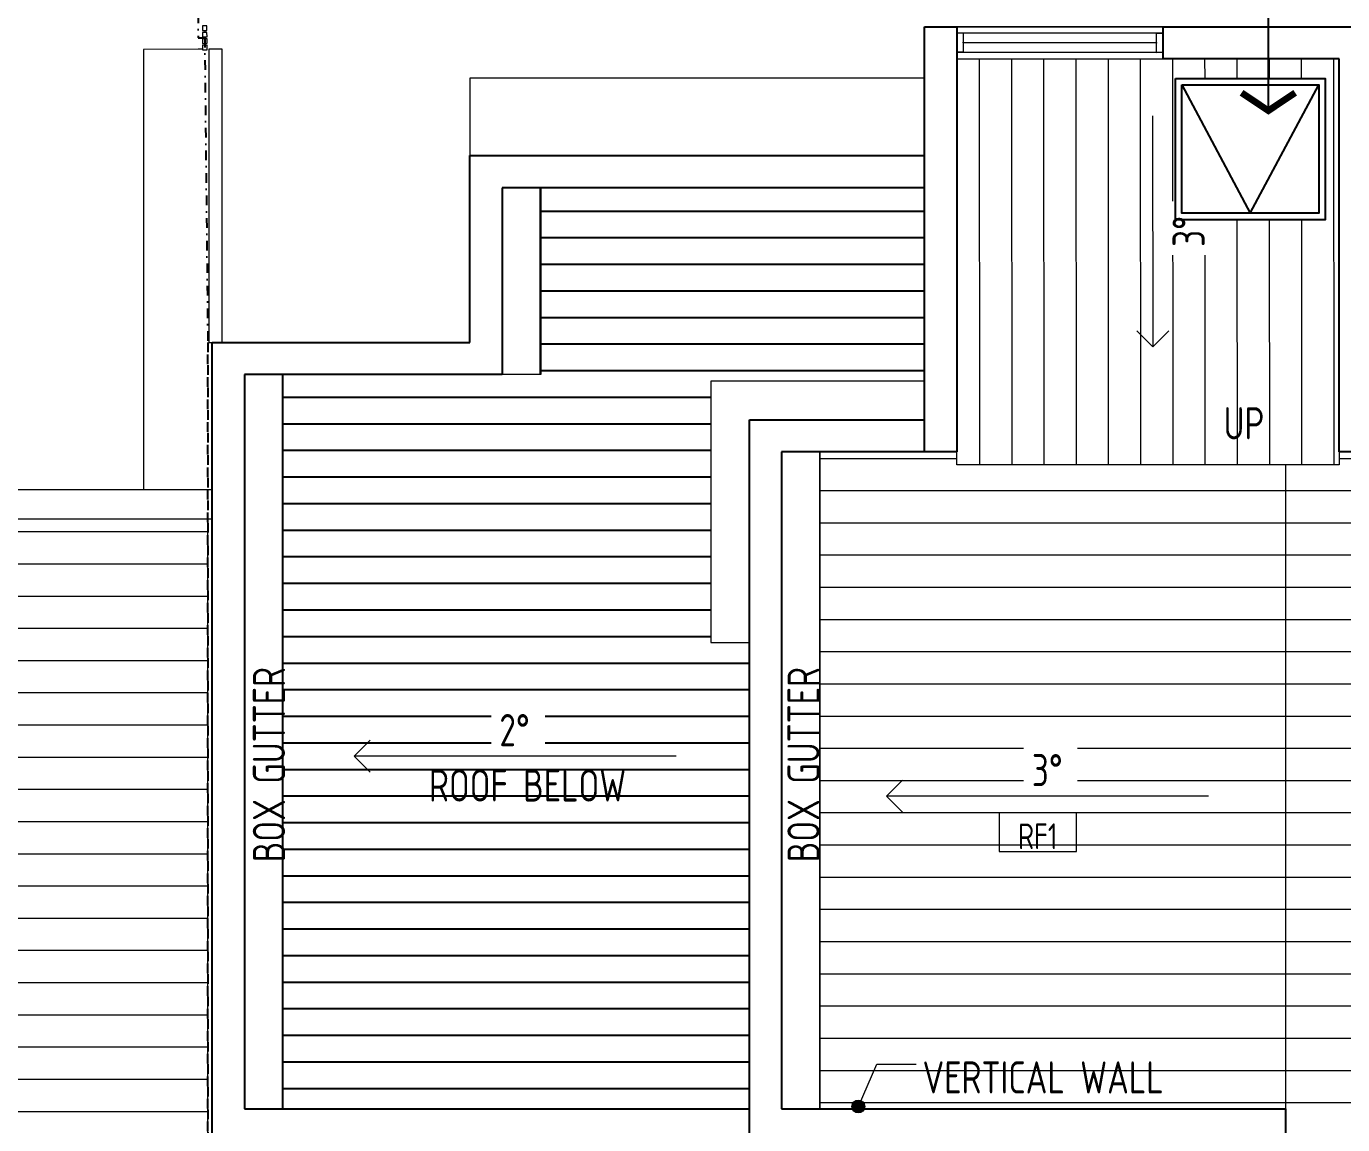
# Model space of a CAD drawing. Header units: millimetres. Extents: x -39027 to 364494, y -35256 to 94895.
# Drawn here: x 200766 to 210985, y 72363 to 80888 of the extents above; entities that cross this region are included whole.
import ezdxf

# ---------------------------------------------------------------- set-up
doc = ezdxf.new("R2010")
doc.units = ezdxf.units.MM
doc.header["$LTSCALE"] = 25
doc.linetypes.add('BG_Dash Dot 3mm', pattern=[7, 3, -2, 0, -2])
for name, color, linetype, lineweight in [('A-ANNO-IDEN', 131, 'Continuous', 5), ('A-DETL-MBND', 4, 'Continuous', 13), ('A-GLAZ', 3, 'Continuous', 5), ('A-GLAZ-CWMG', 3, 'Continuous', 5), ('A-ROOF', 132, 'Continuous', 5), ('A-ROOF-OTLN', 132, 'Continuous', 5), ('C-PROP-LINE', 91, 'BG_Dash Dot 3mm', 25), ('G-ANNO-DIMS', 3, 'Continuous', 5), ('G-ANNO-TEXT', 231, 'Continuous', 5), ('L-PLNT', 71, 'Continuous', 5), ('S-STRS-IDEN', 31, 'Continuous', 5)]:
    doc.layers.add(name, color=color, linetype=linetype, lineweight=lineweight)
for name, color, linetype in [('dla-txt-d-25', 3, 'Continuous'), ('Door-18', 251, 'Continuous'), ('SHADING', 165, 'Continuous'), ('Wall-25', 130, 'Continuous'), ('Wall-35', 2, 'Continuous')]:
    doc.layers.add(name, color=color, linetype=linetype)
doc.styles.add('DLA-NOTES', font='romans.shx', dxfattribs={"width": 0.8})
doc.styles.add('ISOCPEUR', font='isocpeur.ttf', dxfattribs={"width": 0.75, "height": 500})
doc.styles.add('ISOCPEUR_3', font='isocpeur.ttf', dxfattribs={"width": 0.75, "height": 400})
doc.dimstyles.new('DLA100$7', dxfattribs={"dimscale": 100, "dimtxt": 2, "dimasz": 1, "dimexe": 1.5, "dimexo": 2, "dimgap": 0.8, "dimtad": 1, "dimdec": 0, "dimdsep": 46, "dimtxsty": 'DLA-NOTES', "dimblk1": 'DLA-ARO', "dimblk2": 'DLA-ARO', "dimsah": 1, "dimcen": 2, "dimdle": 1.5, "dimclrd": 256, "dimclre": 256, "dimclrt": 7, "dimaunit": 1, "dimadec": 0, "dimazin": 0, "dimtfac": 1, "dimtdec": 0, "dimtmove": 0, "dimatfit": 3, "dimldrblk": 'DLA-ARO', "dimfxl": 1, "dimtolj": 1, "dimtzin": 0, "dimarcsym": 0})

# ---------------------------------------------------------------- blocks, each defined once
blk = doc.blocks.new('Rectangular Mullion - 35mm Timber Batten_Black_-V435-PROPOSED ROOF PLAN')
at = {"layer": 'A-DETL-MBND', "lineweight": 5}
h = blk.add_hatch(dxfattribs=at)
h.set_pattern_fill('FP_167', color=256, style=0, pattern_type=2)
h.set_pattern_definition([(275.345, (37489.02, -700.29), (-961.32991, 11180.83564), [122.343, -12111.918]), (259.271, (37500.42, -822.1), (-583.2013, -4148.2803), [155.42, -5025.186]), (225.581, (37471.5, -974.8), (10.302, -1015.948), [114.947, -1321.893]), (223.733, (37391.034, -1056.9), (-15031.03056, -14444.64997), [222.826, -22059.793]), (257.586, (37230.03, -1210.94), (2087.97852, 9131.38067), [135.552, -13419.58]), (270.581, (37200.9, -1343.3), (1026.25, -1005.645), [254, -762]), (280.043, (37203.46, -1597.31), (-738.49186, 5127.6984), [123.6, -6056.485]), (276.292, (37214.72, -703.07), (-907.7606, 9155.37805), [102.107, -10108.567]), (270.581, (37225.9, -804.6), (1026.25, -1005.645), [152.4, -863.6]), (242.28, (37227.45, -956.955), (-5860.57735, -11301.23054), [150.01, -14851.05]), (218.456, (37157.675, -1089.75), (5149.36421, 3975.74462), [231.684, -11352.5]), (231.292, (36976.25, -1233.84), (-4906.31395, -6236.6421), [144.4, -14295.673]), (264.241, (36885.94, -1346.52), (-710.2362, -8160.40426), [184.006, -9016.265]), (282.47, (36867.48, -1529.595), (-3089.97723, 14214.939964), [197.272, -19529.88]), (277.291, (36899.77, -706.265), (1226.44719, -9118.15894), [173.911, -17217.207]), (267.215, (36921.843, -878.77), (-731.79544, -16271.27145), [173.019, -17128.838]), (236.891, (36913.43, -1051.58), (1467.4103, 1734.3555), [183.162, -3480.078]), (223.091, (36813.386, -1205.01), (-10987.20573, -10363.87425), [165.393, -16373.889]), (255.65, (36692.606, -1318), (-2807.62542, -11238.79483), [157.726, -15614.836]), (270.581, (36653.5, -1470.8), (1026.25, -1005.645), [121.92, -894.08]), (283.576, (36654.75, -1592.716), (2272.72747, -9087.16001), [135.552, -13419.58]), (270.581, (37664.9, -1013.5), (1026.25, -1005.645), [3.353, -1012.647]), (47.429, (37513.98, -1157.26), (-14136.86016, -15320.86738), [222.826, -22059.793]), (64.016, (36648.77, -1003.47), (188.765, 1424.3875), [90.874, -2180.97]), (82.451, (36688.59, -921.78), (669.2448, 6143.7432), [143.684, -7040.52]), (113.78, (36707.46, -779.34), (-2327.60587, 4951.53283), [77.377, -7660.25]), (244.016, (37514, -1157.26), (-188.765, -1424.3875), [113.592, -2158.253]), (263.871, (37464.21, -1259.37), (1041.28477, 9141.15535), [173.911, -17217.207]), (280.706, (37445.644, -1432.286), (3293.281546, -17226.914594), [288.98, -28609.032]), (280.886, (37600.78, -699.155), (1256.25597, -6051.0576), [113.592, -11245.633]), (255.057, (37622.23, -810.703), (3039.58685, 11178.29145), [189.804, -18790.642]), (227.702, (37573.286, -994.09), (12136.13332, 13259.35229), [194.107, -19216.546]), (235.886, (37442.655, -1137.66), (-6902.18163, -10303.69021), [160.644, -15903.726]), (261.119, (37352.56, -1270.66), (-634.3537, -5141.62), [185.403, -5994.684]), (277.163, (37323.936, -1453.842), (-2130.021068, 17260.185596), [265.913, -26325.352]), (278.711, (37346.79, -701.73), (-793.6982, 6128.90794), [143.684, -7040.52]), (259.271, (37368.55, -843.76), (-583.2013, -4148.2803), [155.42, -5025.186]), (228.071, (37339.62, -996.46), (10138.92972, 11195.11873), [165.393, -16373.889]), (225.581, (37229.1, -1119.5), (10.302, -1015.948), [186.79, -1250.052]), (253.227, (37098.37, -1252.92), (4045.91502, 13213.55093), [170.313, -16860.951]), (273.948, (37049.22, -1415.986), (-1061.8992, 16253.06645), [173.019, -17128.838]), (287.684, (37061.13, -1588.594), (3293.25107, -10083.1748), [138.19, -13680.903]), (279.327, (37092.8, -704.31), (1240.49235, -7076.29736), [133.633, -13229.76]), (255.65, (37114.46, -836.174), (-2807.62542, -11238.79483), [157.726, -15614.836]), (238.576, (37075.37, -988.98), (3180.09768, 4998.36783), [191.7, -9393.227]), (220.682, (36975.42, -1152.56), (13147.300958, 11247.34238), [252.369, -24984.547]), (254.636, (36784.04, -1317.07), (1243.85214, 4000.148), [147.932, -7248.66]), (276.59, (36744.846, -1459.715), (1224.62715, -10136.96904), [194.107, -19216.546]), (293.78, (36767.12, -1652.54), (2327.60587, -4951.53283), [77.377, -7660.25]), (280.043, (36788.02, -707.4), (-738.49186, 5127.6984), [123.6, -6056.485]), (260.573, (36809.573, -829.106), (-1802.45211, -11215.30961), [175.389, -17363.491]), (233.176, (36780.847, -1002.126), (-9949.457704, -13367.31625), [217.433, -21525.916]), (241.526, (37666.47, -1165.87), (-3818.2327, -7246.91304), [104.603, -10355.757]), (259.797, (37616.603, -1257.823), (2976.46898, 16269.24884), [217.196, -21502.404]), (277.706, (37578.13, -1471.59), (-838.29966, 7135.1286), [245.738, -7945.516])])
h.paths.add_polyline_path([(17.5, 17.5), (17.5, -17.5), (-17.5, -17.5), (-17.5, 17.5)], flags=0)
for p, q in [((-17.5, -17.5), (-17.5, 17.5)), ((-17.5, 17.5), (17.5, 17.5)), ((17.5, 17.5), (17.5, -17.5)), ((17.5, -17.5), (-17.5, -17.5))]:
    blk.add_line(p, q, dxfattribs=at)
blk = doc.blocks.new('Rectangular Mullion - 35mm Timber Batten_Black_-V436-PROPOSED ROOF PLAN')
at = {"layer": 'A-DETL-MBND', "lineweight": 5}
for p, q in [((-17.5, -17.5), (-17.5, 17.5)), ((-17.5, 17.5), (17.5, 17.5)), ((17.5, 17.5), (17.5, -17.5)), ((17.5, -17.5), (-17.5, -17.5))]:
    blk.add_line(p, q, dxfattribs=at)
blk = doc.blocks.new('Rectangular Mullion - 35mm Timber Batten_Black_-V437-PROPOSED ROOF PLAN')
at = {"layer": 'A-DETL-MBND', "lineweight": 5}
for p, q in [((-17.5, -17.5), (-17.5, 17.5)), ((-17.5, 17.5), (17.5, 17.5)), ((17.5, 17.5), (17.5, -17.5)), ((17.5, -17.5), (-17.5, -17.5))]:
    blk.add_line(p, q, dxfattribs=at)
blk = doc.blocks.new('Rectangular Mullion - 35mm Timber Batten_Black_-V438-PROPOSED ROOF PLAN')
at = {"layer": 'A-DETL-MBND', "lineweight": 5}
for p, q in [((-17.5, -17.5), (-17.5, 17.5)), ((-17.5, 17.5), (17.5, 17.5)), ((17.5, 17.5), (17.5, -17.5)), ((17.5, -17.5), (-17.5, -17.5))]:
    blk.add_line(p, q, dxfattribs=at)
blk = doc.blocks.new('Family - ___-1009153-PROPOSED ROOF PLAN')
at = {"layer": 'C-PROP-LINE'}
for p, q in [((-849, 9655), (-820, 7015)), ((-820, 7015), (-770, 7015)), ((-770, 7015), (-746, 4650)), ((-746, -2698), (-746, 4650))]:
    blk.add_line(p, q, dxfattribs=at)
blk = doc.blocks.new('Family - ___-2269169-PROPOSED ROOF PLAN')
at = {"layer": 'C-PROP-LINE'}
for p, q in [((-849, 9655), (-820, 7015)), ((-820, 7015), (-770, 7015)), ((-770, 7015), (-746, 4650)), ((-746, 4650), (-746, -2698))]:
    blk.add_line(p, q, dxfattribs=at)
blk = doc.blocks.new('TAG_Material sml - BG_Material Tag-175359-PROPOSED ROOF PLAN')
at = {"layer": 'A-ANNO-IDEN'}
for p, q in [((2.81, 1.21), (-3.19, 1.21)), ((-3.19, 1.21), (-3.19, -1.79)), ((2.81, -1.79), (2.81, 1.21)), ((-3.19, -1.79), (2.81, -1.79))]:
    blk.add_line(p, q, dxfattribs=at)
blk = doc.blocks.new('DLA-ARO')
blk.add_line((0, 0), (-1, 0))
at = {"const_width": 0.52}
blk.add_lwpolyline([(-1.39, -2.08), (0, 0), (-1.39, 2.08)], dxfattribs=at)
blk = doc.blocks.new('PLANTING_Coloured tree scaleable - 7 Meters-2580589-PROPOSED SITE PLAN')
at = {"layer": 'L-PLNT', "lineweight": 9}
for p, q in [((-503, 2723), (-434, 2027)), ((-503, 2723), (-434, 2027)), ((-434, 2027), (-503, 2723)), ((-434, 2027), (-856, 2634)), ((-434, 2027), (-856, 2634)), ((-856, 2634), (-434, 2027)), ((1684, 1866), (1722, 2169)), ((1684, 1866), (1722, 2169)), ((1722, 2169), (1684, 1866)), ((1896, 2018), (1684, 1866)), ((1896, 2018), (1684, 1866)), ((1684, 1866), (1896, 2018)), ((-2286, 1563), (-2136, 1294)), ((-2286, 1563), (-2136, 1294)), ((-2136, 1294), (-2286, 1563)), ((-2136, 1294), (-2471, 1251)), ((-2136, 1294), (-2471, 1251)), ((-2471, 1251), (-2136, 1294)), ((2466, 391), (2705, 591)), ((2674, 565), (2705, 591)), ((-2728, 480), (-2399, 237)), ((-2728, 480), (-2399, 237)), ((-2399, 237), (-2728, 480)), ((2755, 302), (2466, 391)), ((-2399, 237), (-2767, 119)), ((-2399, 237), (-2767, 119)), ((-2767, 119), (-2399, 237)), ((886, -1980), (1424, -2356)), ((1048, -2474), (886, -1980)), ((-1201, -2476), (-887, -2070)), ((-887, -2070), (-856, -2614))]:
    blk.add_line(p, q, dxfattribs=at)
blk.add_circle((0, -6), 258, dxfattribs=at)
for centre, radius, start, end in [((0, 0), 2769, 51.5512, 100.4622), ((0, 0), 2769, 51.5512, 100.4622), ((0, 0), 2769, 51.5512, 100.4622), ((0, 0), 2769, 108.0083, 145.6274), ((0, 0), 2769, 108.0083, 145.6274), ((0, 0), 2769, 108.0083, 145.6274), ((0, 0), 2769, 12.3276, 46.7819), ((0, 0), 2769, 12.3276, 46.7819), ((0, 0), 2769, 13.3734, 46.7819), ((0, 0), 2769, 153.1369, 170.0213), ((0, 0), 2769, 153.1369, 170.0213), ((0, 0), 2769, 153.1369, 170.0213), ((0, 19), 2769, 300.9465, 5.8599), ((0, 19), 2769, 177.9304, 244.2846), ((0, 19), 2769, 177.9304, 202.3457), ((0, 19), 2769, 177.9304, 200.6948), ((-130, 523), 3220, 256.9579, 291.4464)]:
    blk.add_arc(centre, radius, start, end, dxfattribs=at)

msp = doc.modelspace()

# ---------------------------------------------------------------- hatches: boundary and pattern name
at = {"layer": 'Door-18', "lineweight": 5}
h = msp.add_hatch(dxfattribs=at)
h.set_pattern_fill('FP_180', color=256, style=0, pattern_type=2)
h.set_pattern_definition([(90.039, (202920.87, 73800.36), (-250, -0.17), [])])
h.paths.add_polyline_path([(207989, 77484.5), (210959, 77484.5), (210959, 80634.9), (207989, 80634.9)])
h.paths.add_polyline_path([(209687.6, 80483.8), (210849.2, 80483.8), (210849.2, 79386.9), (209687.6, 79386.9)])
h = msp.add_hatch(dxfattribs=at)
h.set_pattern_fill('FP_182', color=256, style=0, pattern_type=2)
h.set_pattern_definition([(0, (202982.06, 73784.35), (0, 250), [])])
h.paths.add_polyline_path([(209228.7, 72484.5), (210542.7, 72484.5), (210542.7, 77484.5), (207989, 77484.5), (207989, 77584.9), (206929, 77584.9), (206929, 72484.5)], flags=0)
h = msp.add_hatch(dxfattribs=at)
h.set_pattern_fill('FP_181', color=256, style=0, pattern_type=2)
h.set_pattern_definition([(180, (202908.92, 73784.35), (-3e-14, -250), [])])
h.paths.add_polyline_path([(214199.4, 65863.2), (216121.6, 77584.9), (210959, 77584.9), (210959, 77484.5), (210542.7, 77484.5), (210542.7, 65863.2), (211584, 65863.2)], flags=0)
h.paths.add_polyline_path([(211346.3, 72084.5), (211320.4, 72087.9), (211296.3, 72097.9), (211275.6, 72113.8), (211259.7, 72134.5), (211249.7, 72158.6), (211246.3, 72184.5), (211249.7, 72210.4), (211259.7, 72234.5), (211275.6, 72255.2), (211296.3, 72271.1), (211320.4, 72281.1), (211346.3, 72284.5), (211372.2, 72281.1), (211396.3, 72271.1), (211417, 72255.2), (211432.9, 72234.5), (211442.9, 72210.4), (211446.3, 72184.5), (211442.9, 72158.6), (211432.9, 72134.5), (211417, 72113.8), (211396.3, 72097.9), (211372.2, 72087.9)], flags=0)
h = msp.add_hatch(dxfattribs=at)
h.set_pattern_fill('FP_169', color=256, style=0, pattern_type=2)
h.set_pattern_definition([(180, (198419.69, 72215.83), (3e-14, -250), [])])
h.paths.add_polyline_path([(200178.4, 71420.9), (202175.1, 71506.2), (202175.1, 77063.6), (199638.6, 77063.6), (197685.3, 72484.3), (199978.4, 71506.2)], flags=0)
at = {"layer": 'G-ANNO-TEXT', "lineweight": 13}
h = msp.add_hatch(color=250, dxfattribs=at)
edge = h.paths.add_edge_path(flags=0)
edge.add_arc((207225.4, 72503.8), 50, 0, 360)
at = {"layer": 'SHADING'}
h = msp.add_hatch(dxfattribs=at)
h.set_pattern_fill('ANSI31', color=256, scale=65, angle=135)
h.paths.add_polyline_path([(206379, 76104.9), (206079, 76104.9), (206079, 78134.9), (207739, 78134.9), (207739, 79634.9), (204759, 79634.9), (204759, 78184.5), (204755.8, 78184.5), (204462, 78184.5), (204459, 78184.5), (202759, 78184.5), (202759, 72484.5), (206379, 72484.5)])
h.paths.add_polyline_path([(206379, 72234.5), (202759, 72234.5), (202759, 68290.3), (206379, 68290.3)])
h.paths.add_polyline_path([(203810.5, 74708.4), (205398, 74708.4), (205398, 75308.4), (203810.5, 75308.4)], flags=24)
h.paths.add_polyline_path([(202937.1, 74318.4), (202937.1, 75905.9), (202337.1, 75905.9), (202337.1, 74318.4)], flags=9)
h.paths.add_polyline_path([(204357.2, 75137.7), (204725.9, 75137.7), (204725.9, 75737.7), (204357.2, 75737.7)], flags=24)
h.paths.add_polyline_path([(203810.5, 69632.1), (205398, 69632.1), (205398, 70232.1), (203810.5, 70232.1)], flags=24)
h.paths.add_polyline_path([(202937.1, 69405.9), (202937.1, 70993.4), (202337.1, 70993.4), (202337.1, 69405.9)], flags=9)
h.paths.add_polyline_path([(204337.7, 70103), (204706.5, 70103), (204706.5, 70703), (204337.7, 70703)], flags=24)

# ---------------------------------------------------------------- linework, layer by layer
at = {"layer": 'A-DETL-MBND', "lineweight": 5}
for p, q in [((202150.6, 80856.1), (202150.7, 80841.1)), ((207989, 80884.9), (209589, 80884.9)), ((209589, 80884.9), (207989, 80884.9)), ((202151.1, 80806.1), (202151.2, 80791.1)), ((202151.6, 80756.1), (202151.8, 80741.1)), ((202100.7, 80711.5), (201675.1, 80707.2)), ((201675.1, 80707.2), (201675.1, 77443.1)), ((202134.5, 80711.9), (202100.7, 80711.5)), ((202184.3, 78434.6), (202184.3, 80712.2)), ((202184.3, 80712.2), (202284.3, 80712.2)), ((202284.3, 80712.2), (202284.3, 78434.6)), ((207739, 80484.9), (204209, 80484.9)), ((204209, 80484.9), (204209, 79884.9)), ((202184.3, 78434.6), (202209, 78434.6)), ((201675.1, 77443.1), (201675.1, 77293.6)), ((199552.9, 77293.6), (202209, 77293.6)), ((202209, 77063.6), (199454.8, 77063.6)), ((202175.1, 71276), (202175.1, 77063.6))]:
    msp.add_line(p, q, dxfattribs=at)
at = {"layer": 'A-GLAZ', "lineweight": 5}
for p, q in [((209589, 80834.9), (207989, 80836.9)), ((207989, 80836.9), (207989, 80686.9)), ((208039, 80836.9), (209539, 80834.9)), ((208039, 80758.9), (208039, 80764.9)), ((208039, 80764.9), (209539, 80762.9)), ((209539, 80756.9), (208039, 80758.9)), ((209539, 80762.9), (209539, 80756.9)), ((209589, 80684.9), (209589, 80834.9)), ((207989, 80686.9), (209589, 80684.9)), ((208039, 80686.9), (209539, 80684.9))]:
    msp.add_line(p, q, dxfattribs=at)
at = {"layer": 'A-GLAZ'}
for p, q in [((207989, 80686.9), (207989, 80836.9)), ((207989, 80836.9), (208039, 80836.9)), ((207989, 80686.9), (207989, 80836.9)), ((207989, 80836.9), (209589, 80834.9)), ((208039, 80836.9), (208039, 80686.9)), ((209539, 80684.9), (209539, 80834.9)), ((209539, 80834.9), (209589, 80834.9)), ((209589, 80834.9), (209589, 80684.9)), ((209589, 80834.9), (209589, 80684.9)), ((208039, 80686.9), (207989, 80686.9)), ((209589, 80684.9), (207989, 80686.9)), ((209589, 80684.9), (209539, 80684.9))]:
    msp.add_line(p, q, dxfattribs=at)
at = {"layer": 'A-ROOF'}
for p, q in [((207989, 80634.9), (209589, 80634.9)), ((204759, 79634.9), (204759, 78184.5)), ((202759, 72484.5), (202759, 78184.5)), ((204755.8, 78184.5), (204462, 78184.5)), ((207739, 78134.9), (206079, 78134.9)), ((206079, 78134.9), (206079, 76104.9)), ((206929, 72484.5), (206929, 77584.9)), ((207989, 77484.5), (207989, 77584.9)), ((210959, 77584.9), (210959, 77484.5)), ((210959, 77484.5), (207989, 77484.5)), ((210542.7, 77484.5), (210542.7, 72484.5)), ((206079, 76104.9), (206379, 76104.9))]:
    msp.add_line(p, q, dxfattribs=at)
at = {"layer": 'A-ROOF-OTLN'}
for p, q in [((204462, 78184.5), (204462, 79634.9)), ((204755.8, 78184.5), (204755.8, 79634.9)), ((202462, 72484.5), (202462, 78184.5)), ((202755.8, 72484.5), (202755.8, 78184.5)), ((204462, 78184.5), (204459, 78184.5)), ((204759, 78184.5), (204755.8, 78184.5)), ((206632, 72484.5), (206632, 77584.9)), ((206925.8, 72484.5), (206925.8, 77584.9))]:
    msp.add_line(p, q, dxfattribs=at)
at = {"layer": 'G-ANNO-DIMS'}
for p, q in [((209510, 80194.4), (209511.2, 78400.4)), ((209511.2, 78400.4), (209386.1, 78525.3)), ((209511.2, 78400.4), (209636.1, 78525.5)), ((203309.7, 75223.3), (203434.7, 75348.3)), ((203309.7, 75223.3), (203434.7, 75098.3)), ((207443.4, 74912.8), (207568.4, 75037.8)), ((207443.4, 74912.8), (207568.4, 74787.8))]:
    msp.add_line(p, q, dxfattribs=at)
at = {"layer": 'G-ANNO-TEXT', "color": 250, "lineweight": 13}
for p, q in [((207225.4, 72503.8), (207367.5, 72833.5)), ((207367.5, 72833.5), (207673.2, 72833.5))]:
    msp.add_line(p, q, dxfattribs=at)
msp.add_circle((207225.4, 72503.8), 50, dxfattribs=at)
at = {"layer": 'Wall-25'}
msp.add_line((210268.4, 79436.9), (210799.2, 80433.8), dxfattribs=at)
at = {"layer": 'Wall-35'}
for p, q in [((207739, 80884.9), (207989, 80884.9)), ((207739, 77584.9), (207739, 80884.9)), ((207989, 80884.9), (207989, 77584.9)), ((209589, 80884.9), (211209, 80884.9)), ((209589, 80884.9), (209589, 80634.9)), ((210959, 80634.9), (209589, 80634.9)), ((210959, 77584.9), (210959, 80634.9)), ((204209, 79884.9), (207739, 79884.9)), ((204209, 78434.5), (204209, 79884.9)), ((207739, 79634.9), (204459, 79634.9)), ((204459, 79634.9), (204459, 78184.5)), ((202209, 78434.5), (204209, 78434.5)), ((202209, 72234.5), (202209, 78434.5)), ((204459, 78184.5), (202459, 78184.5)), ((202459, 78184.5), (202459, 72484.5)), ((206379, 65613.2), (206379, 77834.9)), ((206379, 77834.9), (207739, 77834.9)), ((206629, 77584.9), (206629, 72484.5)), ((207989, 77584.9), (206629, 77584.9)), ((216425.6, 77584.9), (210959, 77584.9)), ((202459, 72484.5), (206379, 72484.5)), ((206629, 72484.5), (210542.7, 72484.5)), ((210542.7, 72484.5), (210542.7, 72234.5))]:
    msp.add_line(p, q, dxfattribs=at)

# ---------------------------------------------------------------- block references
at = {"layer": 'A-ANNO-IDEN', "xscale": 99.99999999999993, "yscale": 99.99999999999993, "zscale": 99.99999999999993}
msp.add_blockref('TAG_Material sml - BG_Material Tag-175359-PROPOSED ROOF PLAN', (208637.1, 74663.3), dxfattribs=at)
at = {"layer": 'A-GLAZ-CWMG', "lineweight": 5, "extrusion": (0, 0, -1), "rotation": 269.4189036324616}
for name, p in [('Rectangular Mullion - 35mm Timber Batten_Black_-V435-PROPOSED ROOF PLAN', (-202150.4, 80873.6)), ('Rectangular Mullion - 35mm Timber Batten_Black_-V436-PROPOSED ROOF PLAN', (-202150.9, 80823.6)), ('Rectangular Mullion - 35mm Timber Batten_Black_-V437-PROPOSED ROOF PLAN', (-202151.4, 80773.6)), ('Rectangular Mullion - 35mm Timber Batten_Black_-V438-PROPOSED ROOF PLAN', (-202151.9, 80723.6))]:
    msp.add_blockref(name, p, dxfattribs=at)
at = {"layer": 'C-PROP-LINE'}
for name in ['Family - ___-1009153-PROPOSED ROOF PLAN', 'Family - ___-2269169-PROPOSED ROOF PLAN']:
    msp.add_blockref(name, (202920.9, 73784.3), dxfattribs=at)
at = {"layer": 'L-PLNT', "lineweight": 9, "xscale": 0.7980000000000003, "yscale": 0.7980000000000003, "zscale": 0.7980000000000003, "rotation": 336.899377919427}
msp.add_blockref('PLANTING_Coloured tree scaleable - 7 Meters-2580589-PROPOSED SITE PLAN', (203773.2, 83345.4), dxfattribs=at)

# ---------------------------------------------------------------- texts
at = {"layer": 'A-ANNO-IDEN', "insert": (208618.3, 74701.2), "char_height": 200, "width": 357.6, "attachment_point": 2, "line_spacing_factor": 1.153846, "style": 'ISOCPEUR_3'}
msp.add_mtext('RF1', dxfattribs=at)
at = {"layer": 'G-ANNO-TEXT', "color": 7, "lineweight": 13, "char_height": 250, "width": 1752, "attachment_point": 1, "rotation": 90, "line_spacing_factor": 1.153846, "style": 'ISOCPEUR'}
for insert in [(202524.6, 74399.6), (206675.3, 74399.6)]:
    msp.add_mtext('BOX GUTTER', dxfattribs=dict(at, insert=insert))
at = {"layer": 'G-ANNO-TEXT', "color": 7, "lineweight": 13, "char_height": 250, "attachment_point": 1, "line_spacing_factor": 1.153846, "style": 'ISOCPEUR'}
for s, insert, width in [('ROOF BELOW', (203891.7, 75120.9), 1749), ('VERTICAL WALL', (207723.2, 72854.7), 2190)]:
    msp.add_mtext(s, dxfattribs=dict(at, insert=insert, width=width))
at = {"layer": 'S-STRS-IDEN', "insert": (210060.9, 77931.5), "char_height": 250, "width": 357.692, "attachment_point": 1, "line_spacing_factor": 1.153846, "style": 'ISOCPEUR'}
msp.add_mtext('UP', dxfattribs=at)

# ---------------------------------------------------------------- leaders
at = {"layer": 'dla-txt-d-25'}
msp.add_leader([(210408.5, 80233.3), (210408.5, 81338.6), (211692, 81338.6)], dimstyle='DLA100$7', override={"dimgap": 0.8, "dimtad": 0}, dxfattribs=at)

# ---------------------------------------------------------------- next in the draw order: texts
at = {"layer": 'G-ANNO-DIMS', "insert": (209664.5, 79176.2), "char_height": 250, "width": 291, "attachment_point": 1, "rotation": 90, "line_spacing_factor": 1.153846, "style": 'ISOCPEUR', "bg_fill": 3, "box_fill_scale": 1.25, "bg_fill_color": 0, "bg_fill_transparency": 0}
msp.add_mtext('3°', dxfattribs=at)
at = {"layer": 'G-ANNO-DIMS', "char_height": 250, "width": 291, "attachment_point": 1, "line_spacing_factor": 1.153846, "style": 'ISOCPEUR', "bg_fill": 3, "box_fill_scale": 1.25, "bg_fill_color": 0, "bg_fill_transparency": 0}
for s, insert in [('2°', (204438.4, 75550.2)), ('3°', (208572.1, 75239.7))]:
    msp.add_mtext(s, dxfattribs=dict(at, insert=insert))

# ---------------------------------------------------------------- next in the draw order: linework, layer by layer
at = {"layer": 'G-ANNO-DIMS'}
for p, q in [((205809.7, 75223.3), (203309.7, 75223.3)), ((209943.4, 74912.8), (207443.4, 74912.8))]:
    msp.add_line(p, q, dxfattribs=at)
at = {"layer": 'Wall-25'}
msp.add_line((209737.6, 80433.8), (210268.4, 79436.9), dxfattribs=at)
for points in [[(209687.6, 80483.8), (210849.2, 80483.8), (210849.2, 79386.9), (209687.6, 79386.9)], [(209737.6, 80433.8), (210799.2, 80433.8), (210799.2, 79436.9), (209737.6, 79436.9)]]:
    msp.add_lwpolyline(points, close=True, dxfattribs=at)

doc.saveas('drawing.dxf')
